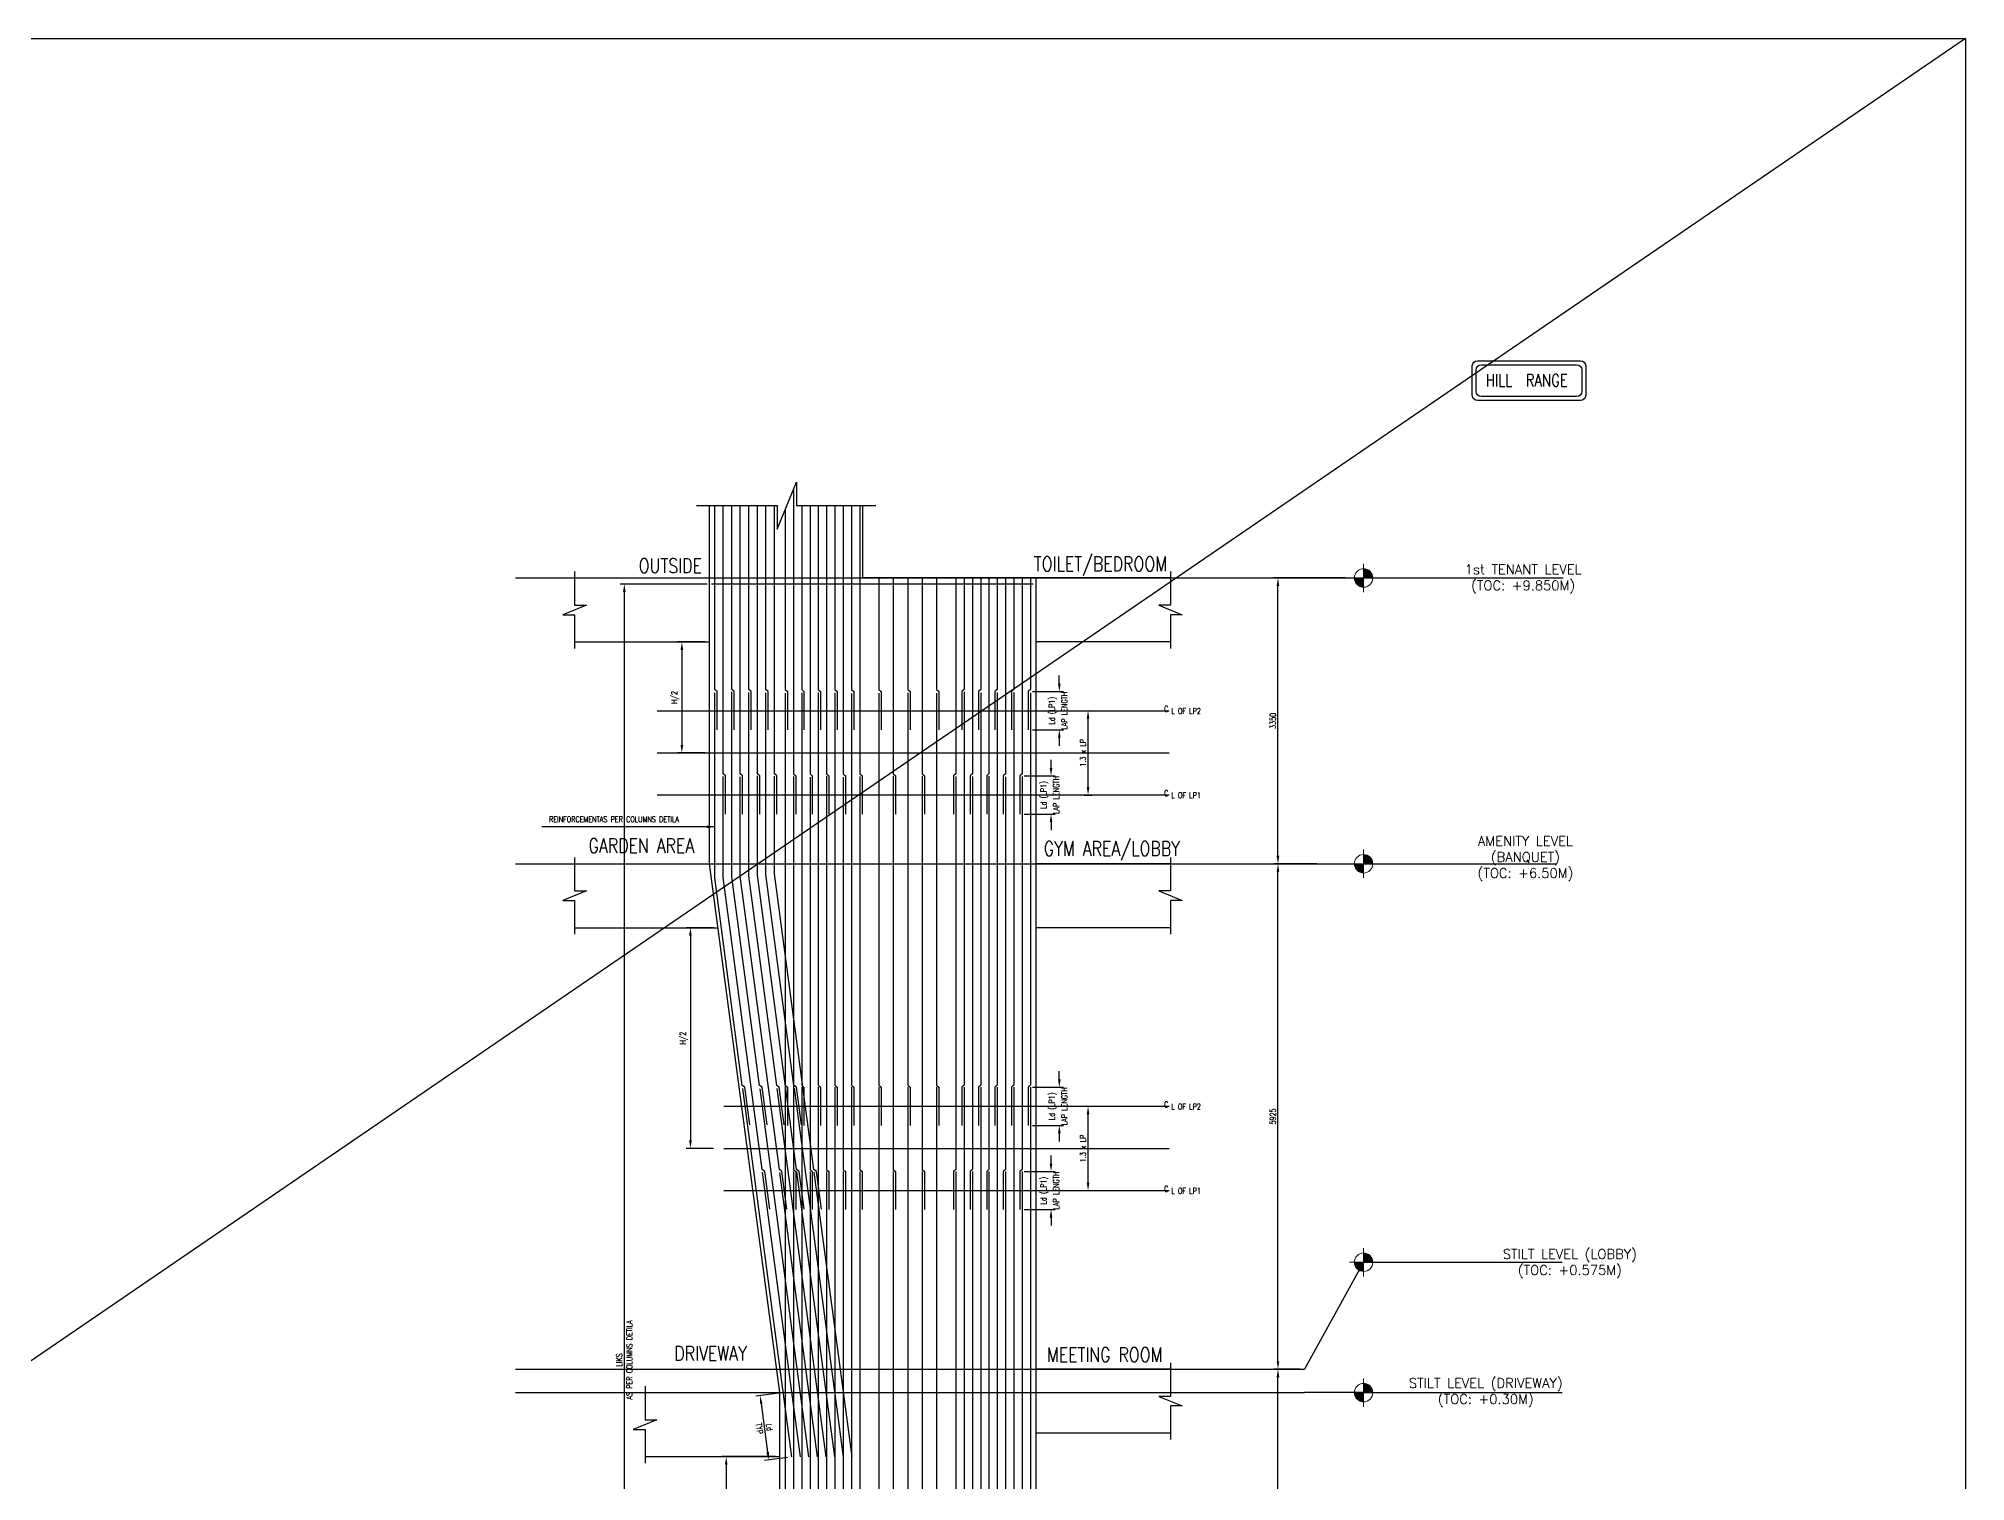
# Model space of a CAD drawing. Extents: x -69352 to 1013721, y -547461 to -186867.
# Drawn here: x 202426 to 292750, y -480062 to -412401 of the extents above; entities that cross this region are included whole.
import ezdxf
from ezdxf.enums import TextEntityAlignment as Align
from ezdxf.lldxf.tags import DXFTag

# ---------------------------------------------------------------- set-up
doc = ezdxf.new("R2010")
doc.units = 0
doc.header["$LTSCALE"] = 500
doc.header["$MEASUREMENT"] = 0
doc.header["$PDMODE"] = 35
doc.header["$PDSIZE"] = -15
doc.layers.get('DEFPOINTS').update_dxf_attribs({"color": 4})
for name, color, linetype in [('A-ANNO-DIMS', 4, 'Continuous'), ('A-ANNO-REF', 8, 'CENTER'), ('A-LVL-TXT @ 150', 4, 'Continuous'), ('BEAM', 4, 'Continuous'), ('CEN', 8, 'CENTER'), ('S-BRECK LINE', 8, 'Continuous'), ('S-CONCRET LINE', 4, 'Continuous'), ('S-REINFORCEMENT', 6, 'Continuous'), ('S-SECTION MARK', 1, 'Continuous'), ('S-TEXT', 2, 'Continuous'), ('S-TEXT-1 @ 1', 4, 'Continuous'), ('TITEL', 1, 'Continuous')]:
    doc.layers.add(name, color=color, linetype=linetype)
doc.layers.add('A-ANNO-SYMB', color=152, linetype='Continuous', lineweight=5)
doc.styles.add('ROMAND', font='simplex.shx')
doc.styles.add('ROMANS', font='simplex.shx', dxfattribs={"width": 0.8, "height": 275})
doc.styles.add('TPA - XXS - 1.50 mm', font='simplex.shx', dxfattribs={"height": 1.5})
tags = doc.linetypes.add('CENTER', pattern=[2, 1.25, -0.25, 0.25, -0.25]).pattern_tags.tags
tags[10:11] = [DXFTag(74, 4), DXFTag(75, 0), DXFTag(340, '0'), DXFTag(46, 1.0), DXFTag(50, 0.0), DXFTag(44, 0.0), DXFTag(45, 0.0)]
tags[8:9] = [DXFTag(74, 4), DXFTag(75, 0), DXFTag(340, '0'), DXFTag(46, 1.0), DXFTag(50, 0.0), DXFTag(44, 0.0), DXFTag(45, 0.0)]
tags[6:7] = [DXFTag(74, 4), DXFTag(75, 0), DXFTag(340, '0'), DXFTag(46, 1.0), DXFTag(50, 0.0), DXFTag(44, 0.0), DXFTag(45, 0.0)]
tags[4:5] = [DXFTag(74, 4), DXFTag(75, 0), DXFTag(340, '0'), DXFTag(46, 1.0), DXFTag(50, 0.0), DXFTag(44, 0.0), DXFTag(45, 0.0)]
doc.dimstyles.new('dim100', dxfattribs={"dimtxt": 250, "dimasz": 250, "dimexe": 200, "dimexo": 200, "dimgap": 100, "dimtad": 1, "dimdec": 0, "dimzin": 0, "dimdsep": 46, "dimtxsty": 'ROMANS', "dimcen": 0, "dimclrd": 5, "dimclre": 5, "dimclrt": 4, "dimadec": 0, "dimazin": 0, "dimtfac": 1, "dimtdec": 0, "dimtix": 1, "dimtofl": 0, "dimtmove": 2, "dimatfit": 3, "dimfxl": 0, "dimtolj": 1, "dimtzin": 0, "dimlwd": -1, "dimlwe": -1, "dimarcsym": 0})
doc.dimstyles.new('dim25', dxfattribs={"dimtxt": 250, "dimasz": 250, "dimexe": 200, "dimexo": 200, "dimgap": 100, "dimtad": 1, "dimdec": 0, "dimlfac": 0.25, "dimzin": 0, "dimdsep": 46, "dimtxsty": 'ROMANS', "dimcen": 0, "dimclrd": 5, "dimclre": 5, "dimclrt": 4, "dimadec": 0, "dimazin": 0, "dimtfac": 1, "dimtdec": 0, "dimtix": 1, "dimtofl": 0, "dimtmove": 2, "dimatfit": 3, "dimfxl": 0, "dimtolj": 1, "dimtzin": 0, "dimlwd": -1, "dimlwe": -1, "dimarcsym": 0})

# ---------------------------------------------------------------- blocks, each defined once
blk = doc.blocks.new('LEVEL SYMB')
h = blk.add_hatch(color=256)
h.dxf.hatch_style = 1
h.paths.add_polyline_path([(0, 0), (0, 217, -0.414214), (217, 0)])
h.paths.add_polyline_path([(0, 0), (0, -217, -0.414214), (-217, 0)])
for p, q in [((332, 0), (-332, 0)), ((0, 332), (0, -332))]:
    blk.add_line(p, q)
blk.add_circle((0, 0), 217)
blk = doc.blocks.new('*D1301')
at = {"layer": 'A-ANNO-DIMS', "color": 5}
for p, q in [((261569, -474797), (260324, -474797)), ((260524, -490922), (260524, -475172)), ((262960, -491297), (260324, -491297))]:
    blk.add_line(p, q, dxfattribs=at)
for points in [[(260586, -475172), (260461, -475172), (260524, -474797)], [(260461, -490922), (260586, -490922), (260524, -491297)]]:
    blk.add_solid(points, dxfattribs=at)
at = {"layer": 'DEFPOINTS', "color": 0}
for p in [(260524, -474797), (261769, -474797), (263160, -491297)]:
    blk.add_point(p, dxfattribs=at)
at = {"layer": 'A-ANNO-DIMS', "color": 4, "insert": (260286, -483047), "char_height": 275, "attachment_point": 5, "rotation": 90, "style": 'ROMANS'}
blk.add_mtext('\\A1;4125', dxfattribs=at)
blk = doc.blocks.new('*D1302')
at = {"layer": 'A-ANNO-DIMS', "color": 5}
for p, q in [((262350, -451097), (260324, -451097)), ((260524, -474422), (260524, -451472)), ((261569, -474797), (260324, -474797))]:
    blk.add_line(p, q, dxfattribs=at)
for points in [[(260586, -451472), (260461, -451472), (260524, -451097)], [(260461, -474422), (260586, -474422), (260524, -474797)]]:
    blk.add_solid(points, dxfattribs=at)
at = {"layer": 'DEFPOINTS', "color": 0}
for p in [(260524, -451097), (262550, -451097), (261769, -474797)]:
    blk.add_point(p, dxfattribs=at)
at = {"layer": 'A-ANNO-DIMS', "color": 4, "insert": (260286, -462947), "char_height": 275, "attachment_point": 5, "rotation": 90, "style": 'ROMANS'}
blk.add_mtext('\\A1;5925', dxfattribs=at)
blk = doc.blocks.new('*D1303')
at = {"layer": 'A-ANNO-DIMS', "color": 5}
for p, q in [((263673, -437697), (260324, -437697)), ((260524, -450722), (260524, -438072)), ((261569, -451097), (260324, -451097))]:
    blk.add_line(p, q, dxfattribs=at)
for points in [[(260586, -438072), (260461, -438072), (260524, -437697)], [(260461, -450722), (260586, -450722), (260524, -451097)]]:
    blk.add_solid(points, dxfattribs=at)
at = {"layer": 'DEFPOINTS', "color": 0}
for p in [(260524, -437697), (263873, -437697), (261769, -451097)]:
    blk.add_point(p, dxfattribs=at)
at = {"layer": 'A-ANNO-DIMS', "color": 4, "insert": (260286, -444397), "char_height": 275, "attachment_point": 5, "rotation": 90, "style": 'ROMANS'}
blk.add_mtext('\\A1;3350', dxfattribs=at)
blk = doc.blocks.new('*U1267')
at = {"layer": 'S-BRECK LINE'}
blk.add_lwpolyline([(-1058, 0), (-113, 0), (-113, -275), (113, 275), (113, 0), (1042, 0)], dxfattribs=at)
blk = doc.blocks.new('*U1268')
at = {"layer": 'S-BRECK LINE'}
blk.add_lwpolyline([(-900, 0), (-113, 0), (-113, -275), (113, 275), (113, 0), (900, 0)], dxfattribs=at)
blk = doc.blocks.new('*D1321')
at = {"color": 5}
for p, q in [((233775, -437980), (229684, -437980)), ((229884, -438355), (229884, -510374)), ((237221, -510749), (229684, -510749))]:
    blk.add_line(p, q, dxfattribs=at)
for points in [[(229947, -438355), (229822, -438355), (229884, -437980)], [(229822, -510374), (229947, -510374), (229884, -510749)]]:
    blk.add_solid(points, dxfattribs=at)
at = {"layer": 'DEFPOINTS', "color": 0}
for p in [(233975, -437980), (229884, -510749), (237421, -510749)]:
    blk.add_point(p, dxfattribs=at)
at = {"color": 4, "char_height": 275, "attachment_point": 5, "rotation": 90, "style": 'ROMANS'}
for s, insert in [('AS PER COLUMNS DETILA', (230122, -474364)), ('\\A1;LIKS', (229647, -474364))]:
    blk.add_mtext(s, dxfattribs=dict(at, insert=insert))
blk = doc.blocks.new('*D1322')
at = {"color": 5}
for p, q in [((237134, -475923), (236053, -476067)), ((236301, -476412), (236603, -478682)), ((237535, -478936), (236454, -479080))]:
    blk.add_line(p, q, dxfattribs=at)
for points in [[(236363, -476404), (236239, -476420), (236251, -476041)], [(236541, -478690), (236665, -478674), (236652, -479054)]]:
    blk.add_solid(points, dxfattribs=at)
at = {"layer": 'DEFPOINTS', "color": 0}
for p in [(237333, -475897), (236652, -479054), (237734, -478910)]:
    blk.add_point(p, dxfattribs=at)
at = {"color": 4, "char_height": 275, "attachment_point": 5, "rotation": 277.57951, "style": 'ROMANS'}
for s, insert in [('TYP', (236216, -477579)), ('\\A1;Ld', (236687, -477516))]:
    blk.add_mtext(s, dxfattribs=dict(at, insert=insert))
blk = doc.blocks.new('*D1330')
at = {"color": 5}
for p, q in [((236971, -478897), (234460, -478897)), ((234660, -479272), (234660, -484172)), ((236971, -484547), (234460, -484547))]:
    blk.add_line(p, q, dxfattribs=at)
for points in [[(234723, -479272), (234598, -479272), (234660, -478897)], [(234598, -484172), (234723, -484172), (234660, -484547)]]:
    blk.add_solid(points, dxfattribs=at)
at = {"layer": 'DEFPOINTS', "color": 0}
for p in [(237171, -478897), (234660, -484547), (237171, -484547)]:
    blk.add_point(p, dxfattribs=at)
at = {"color": 4, "insert": (234351, -481722), "char_height": 275, "attachment_point": 5, "rotation": 90, "style": 'ROMANS'}
blk.add_mtext('\\A1;H/2', dxfattribs=at)
blk = doc.blocks.new('*D1331')
at = {"color": 5}
for p, q in [((250275, -461202), (250275, -460827)), ((249014, -461577), (250475, -461577)), ((249014, -463364), (250475, -463364)), ((250275, -463739), (250275, -464114))]:
    blk.add_line(p, q, dxfattribs=at)
for points in [[(250212, -461202), (250337, -461202), (250275, -461577)], [(250337, -463739), (250212, -463739), (250275, -463364)]]:
    blk.add_solid(points, dxfattribs=at)
at = {"layer": 'DEFPOINTS', "color": 0}
for p in [(248814, -461577), (248814, -463364), (250275, -463364)]:
    blk.add_point(p, dxfattribs=at)
at = {"color": 4, "char_height": 275, "attachment_point": 5, "rotation": 90, "style": 'ROMANS'}
for s, insert in [('\\A1;Ld (LP1)', (249965, -462471)), ('LAP LENGTH', (250512, -462471))]:
    blk.add_mtext(s, dxfattribs=dict(at, insert=insert))
blk = doc.blocks.new('*D1332')
at = {"color": 5}
for p, q in [((249886, -465154), (249886, -464779)), ((248625, -465529), (250086, -465529)), ((248625, -467316), (250086, -467316)), ((249886, -467691), (249886, -468066))]:
    blk.add_line(p, q, dxfattribs=at)
for points in [[(249823, -465154), (249948, -465154), (249886, -465529)], [(249948, -467691), (249823, -467691), (249886, -467316)]]:
    blk.add_solid(points, dxfattribs=at)
at = {"layer": 'DEFPOINTS', "color": 0}
for p in [(248425, -465529), (248425, -467316), (249886, -467316)]:
    blk.add_point(p, dxfattribs=at)
at = {"color": 4, "char_height": 275, "attachment_point": 5, "rotation": 90, "style": 'ROMANS'}
for s, insert in [('\\A1;Ld (LP1)', (249576, -466423)), ('LAP LENGTH', (250123, -466423))]:
    blk.add_mtext(s, dxfattribs=dict(at, insert=insert))
blk = doc.blocks.new('*D1333')
at = {"color": 5}
for p, q in [((251446, -462471), (251821, -462471)), ((251621, -466048), (251621, -462846)), ((251446, -466423), (251821, -466423))]:
    blk.add_line(p, q, dxfattribs=at)
for points in [[(251683, -462846), (251558, -462846), (251621, -462471)], [(251558, -466048), (251683, -466048), (251621, -466423)]]:
    blk.add_solid(points, dxfattribs=at)
at = {"layer": 'DEFPOINTS', "color": 0}
for p in [(251246, -462471), (251621, -462471), (251246, -466423)]:
    blk.add_point(p, dxfattribs=at)
at = {"color": 4, "insert": (251383, -464447), "char_height": 275, "attachment_point": 5, "rotation": 90, "style": 'ROMANS'}
blk.add_mtext('\\A1;1.3 x LP', dxfattribs=at)
blk = doc.blocks.new('*D1334')
at = {"color": 5}
for p, q in [((234070, -454097), (232781, -454097)), ((232981, -454472), (232981, -464072)), ((234070, -464447), (232781, -464447))]:
    blk.add_line(p, q, dxfattribs=at)
for points in [[(233044, -454472), (232919, -454472), (232981, -454097)], [(232919, -464072), (233044, -464072), (232981, -464447)]]:
    blk.add_solid(points, dxfattribs=at)
at = {"layer": 'DEFPOINTS', "color": 0}
for p in [(234270, -454097), (232981, -464447), (234270, -464447)]:
    blk.add_point(p, dxfattribs=at)
at = {"color": 4, "insert": (232672, -459272), "char_height": 275, "attachment_point": 5, "rotation": 90, "style": 'ROMANS'}
blk.add_mtext('\\A1;H/2', dxfattribs=at)
blk = doc.blocks.new('*D1335')
at = {"color": 5}
for p, q in [((250275, -442652), (250275, -442277)), ((249014, -443027), (250475, -443027)), ((249014, -444814), (250475, -444814)), ((250275, -445189), (250275, -445564))]:
    blk.add_line(p, q, dxfattribs=at)
for points in [[(250212, -442652), (250337, -442652), (250275, -443027)], [(250337, -445189), (250212, -445189), (250275, -444814)]]:
    blk.add_solid(points, dxfattribs=at)
at = {"layer": 'DEFPOINTS', "color": 0}
for p in [(248814, -443027), (248814, -444814), (250275, -444814)]:
    blk.add_point(p, dxfattribs=at)
at = {"color": 4, "char_height": 275, "attachment_point": 5, "rotation": 90, "style": 'ROMANS'}
for s, insert in [('\\A1;Ld (LP1)', (249965, -443921)), ('LAP LENGTH', (250512, -443921))]:
    blk.add_mtext(s, dxfattribs=dict(at, insert=insert))
blk = doc.blocks.new('*D1336')
at = {"color": 5}
for p, q in [((248625, -446979), (250086, -446979)), ((249886, -446604), (249886, -446229)), ((248625, -448766), (250086, -448766)), ((249886, -449141), (249886, -449516))]:
    blk.add_line(p, q, dxfattribs=at)
for points in [[(249823, -446604), (249948, -446604), (249886, -446979)], [(249948, -449141), (249823, -449141), (249886, -448766)]]:
    blk.add_solid(points, dxfattribs=at)
at = {"layer": 'DEFPOINTS', "color": 0}
for p in [(248425, -446979), (248425, -448766), (249886, -448766)]:
    blk.add_point(p, dxfattribs=at)
at = {"color": 4, "char_height": 275, "attachment_point": 5, "rotation": 90, "style": 'ROMANS'}
for s, insert in [('LAP LENGTH', (250123, -447873)), ('\\A1;Ld (LP1)', (249576, -447873))]:
    blk.add_mtext(s, dxfattribs=dict(at, insert=insert))
blk = doc.blocks.new('*D1337')
at = {"color": 5}
for p, q in [((251446, -443921), (251821, -443921)), ((251621, -447498), (251621, -444296)), ((251446, -447873), (251821, -447873))]:
    blk.add_line(p, q, dxfattribs=at)
for points in [[(251683, -444296), (251558, -444296), (251621, -443921)], [(251558, -447498), (251683, -447498), (251621, -447873)]]:
    blk.add_solid(points, dxfattribs=at)
at = {"layer": 'DEFPOINTS', "color": 0}
for p in [(251246, -443921), (251621, -443921), (251246, -447873)]:
    blk.add_point(p, dxfattribs=at)
at = {"color": 4, "insert": (251383, -445897), "char_height": 275, "attachment_point": 5, "rotation": 90, "style": 'ROMANS'}
blk.add_mtext('\\A1;1.3 x LP', dxfattribs=at)
blk = doc.blocks.new('*D1338')
at = {"color": 5}
for p, q in [((233671, -440697), (232382, -440697)), ((232582, -441072), (232582, -445522)), ((233671, -445897), (232382, -445897))]:
    blk.add_line(p, q, dxfattribs=at)
for points in [[(232645, -441072), (232520, -441072), (232582, -440697)], [(232520, -445522), (232645, -445522), (232582, -445897)]]:
    blk.add_solid(points, dxfattribs=at)
at = {"layer": 'DEFPOINTS', "color": 0}
for p in [(233871, -440697), (232582, -445897), (233871, -445897)]:
    blk.add_point(p, dxfattribs=at)
at = {"color": 4, "insert": (232273, -443297), "char_height": 275, "attachment_point": 5, "rotation": 90, "style": 'ROMANS'}
blk.add_mtext('\\A1;H/2', dxfattribs=at)

msp = doc.modelspace()

# ---------------------------------------------------------------- linework, layer by layer
at = {"layer": 'A-ANNO-REF', "ltscale": 1000}
for p, q in [((224778.575, -437696.599, -141014.273), (273894.57, -437696.599, -141014.273)), ((224778.575, -451096.599, -141014.273), (273542.835, -451096.599, -141014.273)), ((264537.098, -469780.684, -141014.273), (261768.814, -474796.599, -141014.273)), ((224778.575, -474796.599, -141014.273), (261768.814, -474796.599, -141014.273)), ((224778.575, -475896.599, -141014.273), (261768.814, -475896.599, -141014.273)), ((264537.098, -475896.599, -141014.273), (261768.814, -475896.599, -141014.273)), ((264537.098, -475896.599, -141014.273), (273847.672, -475896.599, -141014.273))]:
    msp.add_line(p, q, dxfattribs=at)
at = {"layer": 'A-ANNO-REF', "ltscale": 250}
msp.add_line((264537.098, -469780.684, -141014.273), (273847.672, -469780.684, -141014.273), dxfattribs=at)
at = {"layer": 'BEAM', "color": 1, "linetype": 'ByBlock', "lineweight": -2, "ltscale": 20, "elevation": -141014.273}
for points in [[(269874.6, -427513.635), (274706.682, -427513.635, -0.414213562), (274949.774, -427756.727), (274949.774, -429132.035, -0.414213562), (274706.682, -429375.126), (269874.6, -429375.126, -0.414213562), (269631.508, -429132.035), (269631.508, -427756.727, -0.414213562)], [(270056.919, -427695.954), (274524.363, -427695.954, -0.414213562), (274767.455, -427939.046), (274767.455, -428949.716, -0.414213562), (274524.363, -429192.808), (270056.919, -429192.808, -0.414213562), (269813.827, -428949.716), (269813.827, -427939.046, -0.414213562)]]:
    msp.add_lwpolyline(points, format="xyb", close=True, dxfattribs=at)
at = {"layer": 'CEN', "ltscale": 500}
for p, q in [((231422.324, -443920.599, -141014.273), (255419.889, -443920.599, -141014.273)), ((231422.324, -445896.599, -141014.273), (255419.889, -445896.599, -141014.273)), ((231422.324, -447872.599, -141014.273), (255419.889, -447872.599, -141014.273)), ((234554.67, -462470.599, -141014.273), (255419.889, -462470.599, -141014.273)), ((234554.67, -464446.599, -141014.273), (255419.889, -464446.599, -141014.273)), ((234554.67, -466422.599, -141014.273), (255419.889, -466422.599, -141014.273))]:
    msp.add_line(p, q, dxfattribs=at)
at = {"layer": 'S-CONCRET LINE'}
for p, q in [((292749.782, -412401.384), (128247.342, -524892.569)), ((227554.961, -437696.599, -141014.273), (233871.263, -437696.599, -141014.273)), ((255487.565, -437696.599, -141014.273), (249171.263, -437696.599, -141014.273)), ((227554.961, -440696.599, -141014.273), (233871.263, -440696.599, -141014.273)), ((255487.565, -440696.599, -141014.273), (249171.263, -440696.599, -141014.273)), ((227554.961, -451096.599, -141014.273), (233871.263, -451096.599, -141014.273)), ((255487.565, -451096.599, -141014.273), (249171.263, -451096.599, -141014.273)), ((227554.961, -454096.599, -141014.273), (234270.456, -454096.599, -141014.273)), ((255487.565, -454096.599, -141014.273), (249171.263, -454096.599, -141014.273)), ((255487.565, -474796.599, -141014.273), (249171.263, -474796.599, -141014.273)), ((230854.961, -475896.599, -141014.273), (237171.263, -475896.599, -141014.273)), ((255487.565, -477796.599, -141014.273), (249171.263, -477796.599, -141014.273)), ((230854.961, -478896.599, -141014.273), (237171.263, -478896.599, -141014.273))]:
    msp.add_line(p, q, dxfattribs=at)
msp.add_lwpolyline([(125074.242, -412401.384), (292749.782, -412401.384), (292749.782, -524892.569), (125074.242, -524892.569)], close=True, dxfattribs=at)
at = {"layer": 'S-REINFORCEMENT', "color": 3}
msp.add_line((249055.341, -437979.948, -141014.273), (233974.603, -437979.948, -141014.273), dxfattribs=at)
at = {"layer": 'S-REINFORCEMENT', "elevation": -141014.273}
for points in [[(234228.377, -444814.046), (234228.377, -443027.153), (234121.262, -442929.888), (234121.262, -434304.944)], [(234628.55, -448766.046), (234628.55, -446979.153), (234521.262, -446881.73), (234521.262, -434304.944)], [(235028.376, -444814.046), (235028.376, -443027.153), (234921.261, -442929.888), (234921.261, -434304.944)], [(235428.549, -448766.046), (235428.549, -446979.153), (235321.261, -446881.73), (235321.261, -434304.944)], [(235828.375, -444814.046), (235828.375, -443027.153), (235721.261, -442929.888), (235721.261, -434304.944)], [(236228.548, -448766.046), (236228.548, -446979.153), (236121.26, -446881.73), (236121.26, -434304.944)], [(236628.374, -444814.046), (236628.374, -443027.153), (236521.087, -442929.73), (236521.087, -434304.944)], [(237028.547, -448766.046), (237028.547, -446979.153), (236921.26, -446881.73), (236921.26, -434304.944)], [(235770.346, -463342.088), (235534.652, -461570.808), (235415.451, -461488.388), (234121.262, -451762.36), (234121.262, -443081.035)], [(236577.397, -463342.088), (236341.702, -461570.808), (236222.502, -461488.388), (234921.261, -451709.368), (234921.261, -443039.345)], [(237384.448, -463342.088), (237148.753, -461570.808), (237029.553, -461488.388), (235721.261, -451656.376), (235721.261, -443060.19)], [(238191.324, -463342.088), (237955.629, -461570.808), (237836.428, -461488.388), (236521.087, -451603.395), (236521.087, -443080.438)], [(236699.743, -467294.088), (236464.048, -465522.808), (236344.848, -465440.388), (234521.262, -451735.864), (234521.262, -447004.715)], [(237506.793, -467294.088), (237271.099, -465522.808), (237151.898, -465440.388), (235321.261, -451682.872), (235321.261, -447017.223)], [(238313.844, -467294.088), (238078.149, -465522.808), (237958.949, -465440.388), (236121.26, -451629.88), (236121.26, -446968.746)], [(239120.895, -467294.088), (238885.2, -465522.808), (238766, -465440.388), (236921.26, -451576.888), (236921.26, -446986.543)], [(237733.655, -478910.038), (235435.072, -461635.839)], [(238540.705, -478910.038), (236244.642, -461654.774)], [(239347.756, -478910.038), (237048.349, -461629.642)], [(240154.632, -478910.038), (237853.439, -461616.227)], [(238137.18, -478910.038), (236361.275, -465563.843)], [(238944.231, -478910.038), (237170.237, -465578.209)], [(239751.281, -478910.038), (237971.875, -465537.532)], [(240558.332, -478910.038), (238781.199, -465554.617)]]:
    msp.add_lwpolyline(points, dxfattribs=at)
at = {"layer": 'S-REINFORCEMENT', "color": 8, "elevation": -141014.273}
for points in [[(237810.148, -433559.397), (237810.148, -446881.73), (237917.436, -446979.153), (237917.436, -448766.046)], [(238199.036, -434304.944), (238199.036, -442929.73), (238306.324, -443027.153), (238306.324, -444814.046)], [(238587.925, -434304.944), (238587.924, -446881.732), (238695.21, -446979.153), (238695.21, -448766.046)], [(238976.813, -434304.944), (238976.813, -442929.73), (239084.101, -443027.153), (239084.101, -444814.046)], [(239365.701, -434304.944), (239365.701, -446881.732), (239472.986, -446979.153), (239472.986, -448766.046)], [(239754.59, -434304.944), (239754.59, -442929.73), (239861.877, -443027.153), (239861.877, -444814.046)], [(240143.478, -434304.944), (240143.477, -446881.732), (240250.763, -446979.153), (240250.763, -448766.046)], [(240532.366, -434304.944), (240532.366, -442929.73), (240639.654, -443027.153), (240639.654, -444814.046)], [(240921.257, -434304.944), (240921.256, -446881.734), (241028.54, -446979.153), (241028.54, -448766.046)], [(237421.262, -434506.478), (237421.262, -442929.73), (237528.55, -443027.153), (237528.55, -444814.046)], [(241814.885, -437696.599), (241814.885, -442929.73), (241922.173, -443027.153), (241922.173, -444814.046)], [(242493.549, -437696.599), (242493.549, -446881.73), (242600.837, -446979.153), (242600.837, -448766.046)], [(243172.226, -437696.599), (243172.226, -442929.73), (243279.513, -443027.153), (243279.513, -444814.046)], [(243851.552, -437696.599), (243851.456, -446882.245), (243958.177, -446979.153), (243958.177, -448766.046)], [(244524.365, -437696.599), (244524.365, -442929.73), (244631.653, -443027.153), (244631.653, -444814.046)], [(245421.269, -437696.599), (245421.27, -446881.734), (245313.986, -446979.153), (245313.986, -448766.046)], [(245810.159, -437696.599), (245810.159, -442929.73), (245702.872, -443027.153), (245702.872, -444814.046)], [(246199.048, -437696.599), (246199.048, -446881.732), (246091.763, -446979.153), (246091.763, -448766.046)], [(246587.936, -437696.599), (246587.936, -442929.73), (246480.648, -443027.153), (246480.648, -444814.046)], [(246976.824, -437696.599), (246976.825, -446881.732), (246869.539, -446979.153), (246869.539, -448766.046)], [(247365.713, -437696.599), (247365.713, -442929.73), (247258.425, -443027.153), (247258.425, -444814.046)], [(247754.601, -437696.599), (247754.601, -446881.732), (247647.316, -446979.153), (247647.316, -448766.046)], [(248143.663, -437696.599), (248143.647, -442929.587), (248036.202, -443027.153), (248036.202, -444814.046)], [(248532.378, -437696.599), (248532.378, -446881.73), (248425.09, -446979.153), (248425.09, -448766.046)], [(248921.263, -437696.599), (248921.263, -442929.73), (248813.976, -443027.153), (248813.976, -444814.046)], [(237421.262, -461577.153), (237421.262, -481579.73), (237528.55, -481677.153), (237528.55, -483464.046)], [(238199.036, -461577.153), (238199.036, -481579.73), (238306.324, -481677.153), (238306.324, -483464.046)], [(238976.813, -461577.153), (238976.813, -481579.73), (239084.101, -481677.153), (239084.101, -483464.046)], [(239754.59, -461577.153), (239754.59, -481579.73), (239861.877, -481677.153), (239861.877, -483464.046)], [(240532.366, -461577.153), (240532.366, -481579.73), (240639.654, -481677.153), (240639.654, -483464.046)], [(241814.885, -461577.153), (241814.885, -481579.73), (241922.173, -481677.153), (241922.173, -483464.046)], [(243172.226, -461577.153), (243172.226, -481579.73), (243279.513, -481677.153), (243279.513, -483464.046)], [(244524.365, -461577.153), (244524.365, -481579.73), (244631.653, -481677.153), (244631.653, -483464.046)], [(245810.159, -461577.153), (245810.159, -481579.73), (245702.872, -481677.153), (245702.872, -483464.046)], [(246587.936, -461577.153), (246587.936, -481579.73), (246480.648, -481677.153), (246480.648, -483464.046)], [(247365.713, -461577.153), (247365.713, -481579.73), (247258.425, -481677.153), (247258.425, -483464.046)], [(248143.593, -461577.153), (248143.535, -481579.689), (248036.202, -481677.153), (248036.202, -483464.046)], [(248921.263, -461577.153), (248921.263, -481579.73), (248813.976, -481677.153), (248813.976, -483464.046)], [(237810.148, -465529.153), (237810.148, -485531.73), (237917.436, -485629.153), (237917.436, -487416.046)], [(238587.923, -465529.153), (238587.923, -485531.731), (238695.21, -485629.153), (238695.21, -487416.046)], [(239365.7, -465529.153), (239365.699, -485531.731), (239472.986, -485629.153), (239472.986, -487416.046)], [(240143.477, -465529.153), (240143.476, -485531.731), (240250.763, -485629.153), (240250.763, -487416.046)], [(240921.255, -465529.153), (240921.253, -485531.732), (241028.54, -485629.153), (241028.54, -487416.046)], [(242493.549, -465529.153), (242493.549, -485531.73), (242600.837, -485629.153), (242600.837, -487416.046)], [(243851.263, -465529.153), (243851.055, -485531.881), (243958.177, -485629.153), (243958.177, -487416.046)], [(245421.271, -465529.153), (245421.272, -485531.731), (245313.986, -485629.153), (245313.986, -487416.046)], [(246199.049, -465529.153), (246199.05, -485531.731), (246091.763, -485629.153), (246091.763, -487416.046)], [(246976.825, -465529.153), (246976.826, -485531.731), (246869.539, -485629.153), (246869.539, -487416.046)], [(247754.602, -465529.153), (247754.603, -485531.731), (247647.316, -485629.153), (247647.316, -487416.046)], [(248532.378, -465529.153), (248532.378, -485531.73), (248425.09, -485629.153), (248425.09, -487416.046)]]:
    msp.add_lwpolyline(points, dxfattribs=at)
at = {"layer": 'S-REINFORCEMENT', "color": 12, "elevation": -141014.273}
for points in [[(237421.262, -443092.064), (237421.262, -461479.73), (237528.55, -461577.153), (237528.55, -463364.046)], [(238199.036, -443079.909), (238199.036, -461479.73), (238306.324, -461577.153), (238306.324, -463364.046)], [(238976.813, -443072.333), (238976.813, -461479.73), (239084.101, -461577.153), (239084.101, -463364.046)], [(239754.59, -443086.836), (239754.59, -461479.73), (239861.877, -461577.153), (239861.877, -463364.046)], [(240532.366, -443113.275), (240532.366, -461479.73), (240639.654, -461577.153), (240639.654, -463364.046)], [(241814.885, -443101.734), (241814.885, -461479.73), (241922.173, -461577.153), (241922.173, -463364.046)], [(243172.226, -443082.273), (243172.226, -461479.73), (243279.513, -461577.153), (243279.513, -463364.046)], [(244524.365, -443094.496), (244524.365, -461479.73), (244631.653, -461577.153), (244631.653, -463364.046)], [(245810.159, -443040.701), (245810.159, -461479.73), (245702.872, -461577.153), (245702.872, -463364.046)], [(246587.936, -443081.364), (246587.936, -461479.73), (246480.648, -461577.153), (246480.648, -463364.046)], [(247365.713, -443062.084), (247365.713, -461479.73), (247258.425, -461577.153), (247258.425, -463364.046)], [(248143.647, -443073.896), (248143.594, -461479.636), (248036.202, -461577.153), (248036.202, -463364.046)], [(248921.263, -443079.848), (248921.263, -461479.73), (248813.976, -461577.153), (248813.976, -463364.046)], [(237810.148, -447003.596), (237810.148, -465431.73), (237917.436, -465529.153), (237917.436, -467316.046)], [(238587.924, -447042.662), (238587.923, -465431.732), (238695.21, -465529.153), (238695.21, -467316.046)], [(239365.701, -446983.828), (239365.7, -465431.732), (239472.986, -465529.153), (239472.986, -467316.046)], [(240143.477, -447037.494), (240143.477, -465431.732), (240250.763, -465529.153), (240250.763, -467316.046)], [(240921.256, -447000.207), (240921.255, -465431.733), (241028.54, -465529.153), (241028.54, -467316.046)], [(242493.549, -446982.01), (242493.549, -465431.73), (242600.837, -465529.153), (242600.837, -467316.046)], [(243851.455, -446992.518), (243851.264, -465432.07), (243958.177, -465529.153), (243958.177, -467316.046)], [(245421.27, -447001.446), (245421.271, -465431.733), (245313.986, -465529.153), (245313.986, -467316.046)], [(246199.048, -447005.72), (246199.049, -465431.732), (246091.763, -465529.153), (246091.763, -467316.046)], [(246976.825, -446996.594), (246976.825, -465431.732), (246869.539, -465529.153), (246869.539, -467316.046)], [(247754.601, -447014.527), (247754.602, -465431.732), (247647.316, -465529.153), (247647.316, -467316.046)], [(248532.378, -447005.6), (248532.378, -465431.73), (248425.09, -465529.153), (248425.09, -467316.046)]]:
    msp.add_lwpolyline(points, dxfattribs=at)
at = {"layer": 'S-SECTION MARK'}
for p, q in [((233871.263, -451096.599, -141014.273), (233871.263, -434304.944, -141014.273)), ((241071.263, -437696.599, -141014.273), (241071.263, -434304.944, -141014.273)), ((249171.263, -437696.599, -141014.273), (241071.263, -437696.599, -141014.273)), ((249171.263, -437696.599, -141014.273), (249171.263, -506696.599, -141014.273)), ((237171.263, -475896.599, -141014.273), (233871.263, -451096.599, -141014.273)), ((237171.263, -506696.599, -141014.273), (237171.263, -475896.599, -141014.273))]:
    msp.add_line(p, q, dxfattribs=at)

# ---------------------------------------------------------------- block references
at = {"layer": 'A-ANNO-SYMB', "xscale": 2, "yscale": 2, "zscale": 2}
for p in [(264537.098, -437696.599, -141014.273), (264537.098, -451096.599, -141014.273), (264537.098, -469780.684, -141014.273), (264537.098, -475896.599, -141014.273)]:
    msp.add_blockref('LEVEL SYMB', p, dxfattribs=at)
at = {"layer": 'S-BRECK LINE', "xscale": 4, "yscale": 4, "zscale": 4}
msp.add_blockref('*U1267', (237504.015, -434304.944, -141014.273), dxfattribs=at)
at = {"layer": 'S-BRECK LINE', "yscale": 2, "zscale": 2}
for p, xscale, rotation in [((227554.961, -439196.599, -141014.273), -2, 89.99999999999997), ((255487.565, -439196.599, -141014.273), 2, 270), ((227554.961, -452596.599, -141014.273), -2, 89.99999999999997), ((255487.565, -452596.599, -141014.273), 2, 270), ((255487.565, -476296.599, -141014.273), 2, 270), ((230854.961, -477396.599, -141014.273), -2, 89.99999999999997)]:
    msp.add_blockref('*U1268', p, dxfattribs=dict(at, xscale=xscale, rotation=rotation))

# ---------------------------------------------------------------- texts
at = {"layer": 'A-LVL-TXT @ 150', "char_height": 450, "attachment_point": 5, "style": 'TPA - XXS - 1.50 mm'}
for s, insert, width in [('\\pt16;1st TENANT LEVEL\\P\\pt16;(TOC: +9.850M)', (272014.786, -437745.719, -141014.273), 11217.99843), ('\\pt16;AMENITY LEVEL\\P\\pt16;(BANQUET)\\P\\pt16;(TOC: +6.50M)', (272124.195, -450855.86, -141014.273), 10815.34587), ('\\pt16;STILT LEVEL (LOBBY)\\P\\pt16;(TOC: +0.575M)', (274206.201, -469849.79, -141014.273), 17289.77609), ('\\pt16;STILT LEVEL (DRIVEWAY)\\P\\pt16;(TOC: +0.30M)', (270264.412, -475896.599, -141014.273), 9287.61089)]:
    msp.add_mtext(s, dxfattribs=dict(at, insert=insert, width=width))
at = {"layer": 'S-TEXT', "char_height": 675, "width": 8910, "attachment_point": 2, "style": 'ROMANS'}
for s, insert in [('OUTSIDE', (232037.519, -436787.626, -141014.273)), ('TOILET/BEDROOM', (252199.649, -436696.494, -141014.273)), ('GARDEN AREA', (230682.63, -449904.858, -141014.273)), ('GYM AREA/LOBBY', (252738.976, -450044.752, -141014.273)), ('DRIVEWAY', (233928.268, -473718.438, -141014.273)), ('MEETING ROOM', (252398.966, -473783.533, -141014.273))]:
    msp.add_mtext(s, dxfattribs=dict(at, insert=insert))
at = {"layer": 'S-TEXT-1 @ 1', "linetype": 'ByBlock', "style": 'ROMANS', "width": 0.8}
for s, p in [('C', (255285.462, -443834.706, -141014.273)), ('L OF LP2', (256215.473, -443935.615, -141014.273)), ('C', (255285.462, -447786.706, -141014.273)), ('L OF LP1', (256215.473, -447887.615, -141014.273)), (' REINFORCEMENTAS PER COLUMNS DETILA ', (229402.275, -449011.351, -141014.273)), ('C', (255285.462, -462384.706, -141014.273)), ('L OF LP2', (256215.473, -462485.615, -141014.273)), ('C', (255285.462, -466336.706, -141014.273)), ('L OF LP1', (256215.473, -466437.615, -141014.273))]:
    msp.add_text(s, height=275, dxfattribs=at).set_placement(p, align=Align.MIDDLE)
at = {"layer": 'TITEL', "color": 2, "linetype": 'Continuous', "style": 'ROMAND', "width": 0.8}
msp.add_text('HILL  RANGE', height=569.19525, dxfattribs=at).set_placement((270263.276, -428710.624, -141014.273))

# ---------------------------------------------------------------- dimensions: what is measured, and where the dimension line sits
for base, p1, p2, text, picture, middle in [((229884.428, -510748.75, -141014.273), (233974.603, -437979.948, -141014.273), (237421.262, -510748.75, -141014.273), 'LIKS\\XAS PER COLUMNS DETILA', '*D1321', (229884.428, -474364.349, -141014.273)), ((250274.852, -444814.046, -141014.273), (248813.976, -443027.153, -141014.273), (248813.976, -444814.046, -141014.273), 'Ld (LP1)\\XLAP LENGTH', '*D1335', (250274.852, -443920.599, -141014.273)), ((251620.613, -443920.599, -141014.273), (251246.481, -447872.599, -141014.273), (251246.481, -443920.599, -141014.273), '1.3 x LP', '*D1337', (251383.113, -445896.599, -141014.273)), ((249885.967, -448766.046, -141014.273), (248425.09, -446979.153, -141014.273), (248425.09, -448766.046, -141014.273), 'Ld (LP1)\\XLAP LENGTH', '*D1336', (249885.967, -447872.599, -141014.273)), ((250274.852, -463364.046, -141014.273), (248813.976, -461577.153, -141014.273), (248813.976, -463364.046, -141014.273), 'Ld (LP1)\\XLAP LENGTH', '*D1331', (250274.852, -462470.599, -141014.273)), ((251620.613, -462470.599, -141014.273), (251246.481, -466422.599, -141014.273), (251246.481, -462470.599, -141014.273), '1.3 x LP', '*D1333', (251383.113, -464446.599, -141014.273)), ((249885.967, -467316.046, -141014.273), (248425.09, -465529.153, -141014.273), (248425.09, -467316.046, -141014.273), 'Ld (LP1)\\XLAP LENGTH', '*D1332', (249885.967, -466422.599, -141014.273))]:
    dim = msp.add_linear_dim(base=base, p1=p1, p2=p2, angle=90, text=text, dimstyle='dim100', override={"dimtxt": 375, "dimasz": 375})
    dim.commit()
    dim.dimension.update_dxf_attribs({"geometry": picture, "text_midpoint": middle})
for p1, p2, distance, text, picture, middle in [((233871.263, -440696.599, -141014.273), (233871.263, -445896.599, -141014.273), -1289.156, 'H/2', '*D1338', (232272.583, -443296.599, -141014.273)), ((234270.456, -454096.599, -141014.273), (234270.456, -464446.599, -141014.273), -1289.156, 'H/2', '*D1334', (232671.777, -459271.599, -141014.273)), ((237332.673, -475896.599, -141014.273), (237733.655, -478910.038, -141014.273), -1091.021, 'Ld\\XTYP', '*D1322', (236451.676, -477547.227, -141014.273)), ((237171.263, -478896.599, -141014.273), (237171.263, -484546.599, -141014.273), -2511.188, 'H/2', '*D1330', (234350.551, -481721.599, -141014.273))]:
    dim = msp.add_aligned_dim(p1=p1, p2=p2, distance=distance, text=text, dimstyle='dim100', override={"dimtxt": 375, "dimasz": 375})
    dim.commit()
    dim.dimension.update_dxf_attribs({"geometry": picture, "text_midpoint": middle})
at = {"layer": 'A-ANNO-DIMS'}
for base, p1, p2, picture, middle in [((260523.944, -437696.599, -141014.273), (261768.814, -451096.599, -141014.273), (263872.69, -437696.599, -141014.273), '*D1303', (260286.444, -444396.599, -141014.273)), ((260523.944, -451096.599, -141014.273), (261768.814, -474796.599, -141014.273), (262549.589, -451096.599, -141014.273), '*D1302', (260286.444, -462946.599, -141014.273)), ((260523.944, -474796.599, -141014.273), (263159.799, -491296.599, -141014.273), (261768.814, -474796.599, -141014.273), '*D1301', (260286.444, -483046.599, -141014.273))]:
    dim = msp.add_linear_dim(base=base, p1=p1, p2=p2, angle=90, dimstyle='dim25', override={"dimtxt": 375, "dimasz": 375}, dxfattribs=at)
    dim.commit()
    dim.dimension.update_dxf_attribs({"geometry": picture, "text_midpoint": middle})

# ---------------------------------------------------------------- leaders
msp.add_leader([(234121.262, -449365.089, -141014.273), (226022.532, -449365.089, -141014.273)], dimstyle='dim100', override={"dimasz": 375, "dimgap": 100, "dimtad": 0})

doc.saveas('drawing.dxf')
